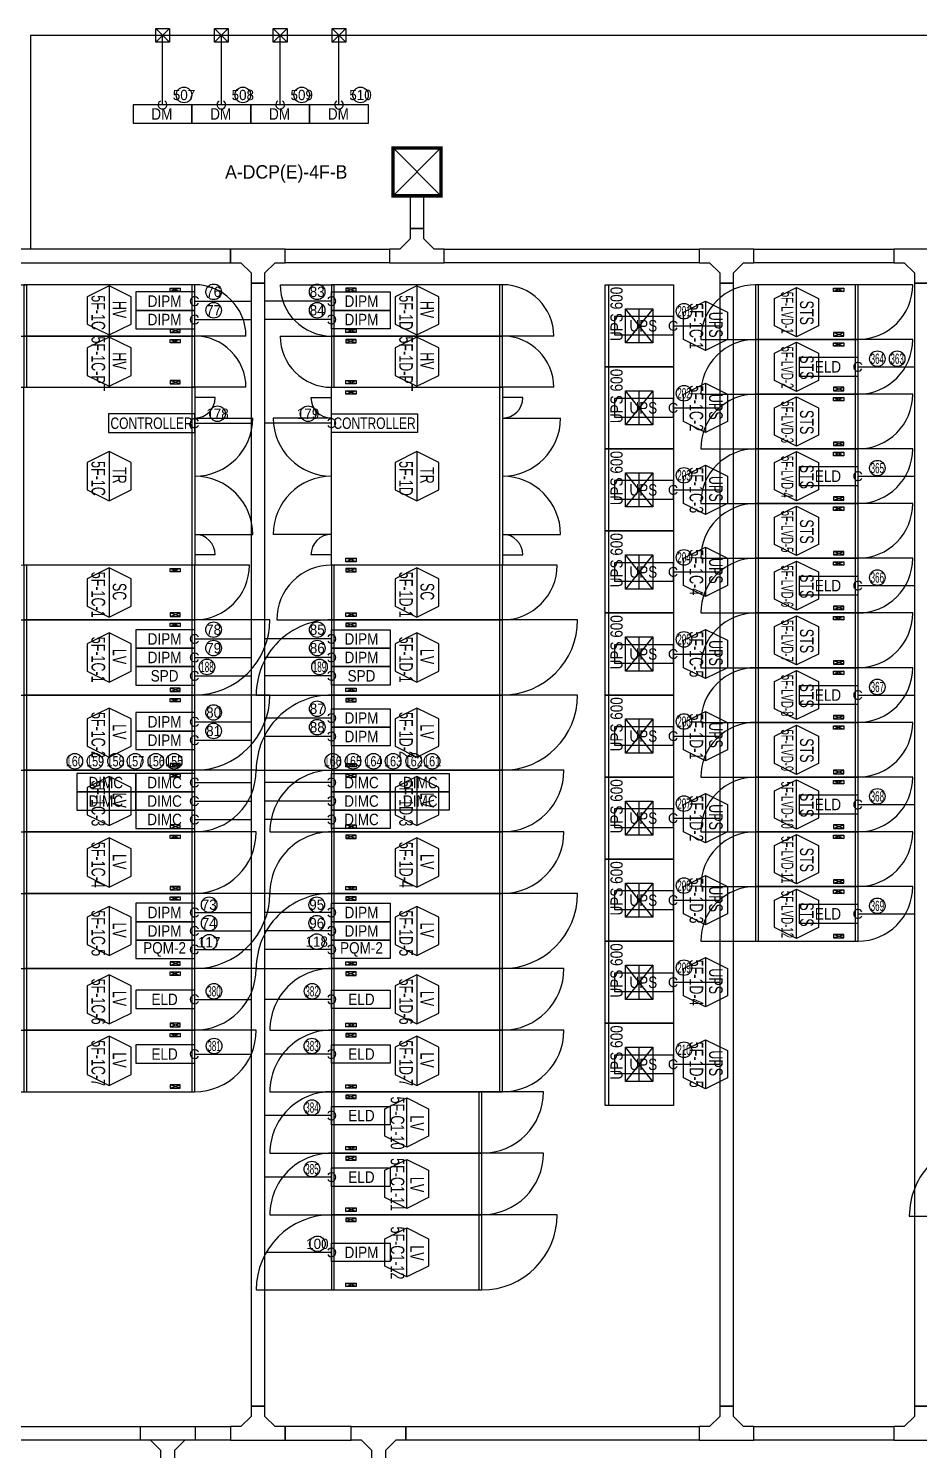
# Model space of a CAD drawing. Header units: millimetres. Extents: x 89450 to 753248, y -530175 to 1209785.
# Drawn here: x 144623 to 157654, y 481857 to 502653 of the extents above; entities that cross this region are included whole.
import ezdxf
from ezdxf.enums import TextEntityAlignment as Align

# ---------------------------------------------------------------- set-up
doc = ezdxf.new("R2010")
doc.units = ezdxf.units.MM
doc.header["$LTSCALE"] = 150
for name, color, linetype in [('------00 Switch Gear', 3, 'Continuous'), ('------00 Switch Gear_Number', 1, 'Continuous'), ('-----29 Indicator', 1, 'Continuous'), ('-----99 EPMS CABLE DUCT', 4, 'Continuous'), ('-----99 EPMS CONDUIT', 4, 'Continuous'), ('-----99 EPMS DEVICE', 3, 'Continuous'), ('-----99 EPMS PNL', 6, 'Continuous')]:
    doc.layers.add(name, color=color, linetype=linetype)
doc.layers.add('NOPLOT', color=191, linetype='Continuous', plot=False)
doc.styles.add('ELEC', font='')
doc.styles.get('ELEC').set_extended_font_data('Dotum')

# ---------------------------------------------------------------- blocks, each defined once
blk = doc.blocks.new('750X2500')
at = {"layer": '------00 Switch Gear', "color": 161}
for p, q in [((-3250, 750), (-2458, 750)), ((-2460, 750), (-2460, 0)), ((-210, 700), (-360, 650)), ((-360, 700), (-210, 650)), ((-40, 750), (-40, 0)), ((-210, 50), (-360, 100)), ((-360, 50), (-210, 100)), ((750, 0), (-42, 0))]:
    blk.add_line(p, q, dxfattribs=at)
for points in [[(-2500, 750), (-2500, 0), (0, 0), (0, 750)], [(-360, 700), (-210, 700), (-210, 650), (-360, 650)], [(-360, 50), (-210, 50), (-210, 100), (-360, 100)]]:
    blk.add_lwpolyline(points, close=True, dxfattribs=at)
for centre, start, end in [((-2500, 750), 180, 270), ((0, 0), 0, 90)]:
    blk.add_arc(centre, 750, start, end, dxfattribs=at)
blk = doc.blocks.new('800X2500')
at = {"layer": '------00 Switch Gear', "color": 161}
for p, q in [((-2460, 800), (-2460, 0)), ((-210, 750), (-360, 700)), ((-360, 750), (-210, 700)), ((800, 800), (-42, 800)), ((-40, 800), (-40, 0)), ((-3300, 0), (-2458, 0)), ((-210, 50), (-360, 100)), ((-360, 50), (-210, 100))]:
    blk.add_line(p, q, dxfattribs=at)
for points in [[(-2500, 800), (-2500, 0), (0, 0), (0, 800)], [(-360, 750), (-210, 750), (-210, 700), (-360, 700)], [(-360, 50), (-210, 50), (-210, 100), (-360, 100)]]:
    blk.add_lwpolyline(points, close=True, dxfattribs=at)
for centre, start, end in [((-2500, 0), 90, 180), ((0, 800), 270, 0)]:
    blk.add_arc(centre, 800, start, end, dxfattribs=at)
blk = doc.blocks.new('1100X2500')
at = {"layer": '------00 Switch Gear', "color": 161}
for p, q in [((-2460, 1100), (-2460, 0)), ((-210, 1050), (-360, 1000)), ((-360, 1050), (-210, 1000)), ((1100, 1100), (-42, 1100)), ((-40, 1100), (-40, 0)), ((-3600, 0), (-2458, 0)), ((-210, 50), (-360, 100)), ((-360, 50), (-210, 100))]:
    blk.add_line(p, q, dxfattribs=at)
at = {"layer": '------00 Switch Gear', "color": 161, "elevation": 0}
for points in [[(-2500, 1100), (-2500, 0), (0, 0), (0, 1100)], [(-360, 1050), (-210, 1050), (-210, 1000), (-360, 1000)], [(-360, 50), (-210, 50), (-210, 100), (-360, 100)]]:
    blk.add_lwpolyline(points, close=True, dxfattribs=at)
at = {"layer": '------00 Switch Gear', "color": 161}
for centre, start, end in [((-2500, 0), 90, 180), ((0, 1100), 270, 0)]:
    blk.add_arc(centre, 1100, start, end, dxfattribs=at)
blk = doc.blocks.new('900X2500')
at = {"layer": '------00 Switch Gear', "color": 161}
for p, q in [((-2460, 900), (-2460, 0)), ((-210, 850), (-360, 800)), ((-360, 850), (-210, 800)), ((900, 900), (-42, 900)), ((-40, 900), (-40, 0)), ((-3400, 0), (-2458, 0)), ((-210, 50), (-360, 100)), ((-360, 50), (-210, 100))]:
    blk.add_line(p, q, dxfattribs=at)
at = {"layer": '------00 Switch Gear', "color": 161, "elevation": 0}
for points in [[(-2500, 900), (-2500, 0), (0, 0), (0, 900)], [(-360, 850), (-210, 850), (-210, 800), (-360, 800)], [(-360, 50), (-210, 50), (-210, 100), (-360, 100)]]:
    blk.add_lwpolyline(points, close=True, dxfattribs=at)
at = {"layer": '------00 Switch Gear', "color": 161}
for centre, start, end in [((-2500, 0), 90, 180), ((0, 900), 270, 0)]:
    blk.add_arc(centre, 900, start, end, dxfattribs=at)
blk = doc.blocks.new('UPS 600kV')
at = {"layer": '------00 Switch Gear', "color": 161}
blk.add_line((800, 850), (-402, 850), dxfattribs=at)
blk.add_lwpolyline([(798, -100), (-402, -100), (-402, 900), (798, 900)], close=True, dxfattribs=at)
at = {"layer": 'NOPLOT', "color": 161}
for p, q in [((-52, 199), (448, 601)), ((448, 199), (-52, 601)), ((-52, 400), (448, 400))]:
    blk.add_line(p, q, dxfattribs=at)
blk.add_lwpolyline([(448, 601), (448, 199), (-52, 199), (-52, 601)], close=True, dxfattribs=at)
at = {"layer": 'NOPLOT', "color": 161, "style": 'ELEC', "width": 0.85}
blk.add_text('UPS 600', height=178.2, dxfattribs=at).set_placement((-26, 731), align=Align.MIDDLE_LEFT)
blk = doc.blocks.new('800x1200')
at = {"layer": '------00 Switch Gear', "color": 161}
for p, q in [((-1460, 0), (-1460, 800)), ((-1290, 750), (-1140, 700)), ((-1140, 750), (-1290, 700)), ((800, 800), (-42, 800)), ((-40, 0), (-40, 800)), ((-2300, 0), (-1458, 0)), ((-1290, 50), (-1140, 100)), ((-1140, 50), (-1290, 100))]:
    blk.add_line(p, q, dxfattribs=at)
for points in [[(0, 0), (0, 800), (-1500, 800), (-1500, 0)], [(-1140, 750), (-1290, 750), (-1290, 700), (-1140, 700)], [(-1140, 50), (-1290, 50), (-1290, 100), (-1140, 100)]]:
    blk.add_lwpolyline(points, close=True, dxfattribs=at)
for centre, start, end in [((-1500, 0), 90, 180), ((0, 800), 270, 0)]:
    blk.add_arc(centre, 800, start, end, dxfattribs=at)
blk = doc.blocks.new('1100x2200')
at = {"layer": '------00 Switch Gear', "color": 161}
for p, q in [((-2160, 0), (-2160, 1100)), ((-1990, 1050), (-1840, 1000)), ((-1840, 1050), (-1990, 1000)), ((1100, 1100), (-42, 1100)), ((-40, 0), (-40, 1100)), ((-3300, 0), (-2158, 0)), ((-1990, 50), (-1840, 100)), ((-1840, 50), (-1990, 100))]:
    blk.add_line(p, q, dxfattribs=at)
at = {"layer": '------00 Switch Gear', "color": 161, "elevation": 0}
for points in [[(0, 0), (0, 1100), (-2200, 1100), (-2200, 0)], [(-1840, 1050), (-1990, 1050), (-1990, 1000), (-1840, 1000)], [(-1840, 50), (-1990, 50), (-1990, 100), (-1840, 100)]]:
    blk.add_lwpolyline(points, close=True, dxfattribs=at)
at = {"layer": '------00 Switch Gear', "color": 161}
for centre, start, end in [((-2200, 0), 90, 180), ((0, 1100), 270, 0)]:
    blk.add_arc(centre, 1100, start, end, dxfattribs=at)
blk = doc.blocks.new('900x2200')
at = {"layer": '------00 Switch Gear', "color": 161}
for p, q in [((-2160, 900), (-2160, 0)), ((-210, 850), (-360, 800)), ((-360, 850), (-210, 800)), ((900, 900), (-42, 900)), ((-40, 900), (-40, 0)), ((-3100, 0), (-2158, 0)), ((-210, 50), (-360, 100)), ((-360, 50), (-210, 100))]:
    blk.add_line(p, q, dxfattribs=at)
for points in [[(-2200, 900), (-2200, 0), (0, 0), (0, 900)], [(-360, 850), (-210, 850), (-210, 800), (-360, 800)], [(-360, 50), (-210, 50), (-210, 100), (-360, 100)]]:
    blk.add_lwpolyline(points, close=True, dxfattribs=at)
for centre, start, end in [((-2200, 0), 90, 180), ((0, 900), 270, 0)]:
    blk.add_arc(centre, 900, start, end, dxfattribs=at)
blk = doc.blocks.new('zw$32E')
for p, q in [((100, 0), (0, 0)), ((0, 0), (0, -400)), ((100, -75), (100, 0)), ((175, -150), (100, -75)), ((250, -150), (175, -150)), ((250, -250), (250, -150)), ((100, -325), (175, -250)), ((175, -250), (250, -250)), ((0, -400), (100, -400)), ((100, -400), (100, -325))]:
    blk.add_line(p, q)

msp = doc.modelspace()

# ---------------------------------------------------------------- linework, layer by layer
at = {"layer": '------00 Switch Gear', "color": 161}
for p, q in [((147014, 497405), (147014, 494805)), ((147354, 497255), (147054, 497255)), ((148754, 497255), (149054, 497255)), ((149414, 497305), (149264, 497355)), ((149414, 497355), (149264, 497305)), ((151514, 494805), (151514, 497405)), ((151854, 497255), (151554, 497255)), ((147054, 496955), (147904, 496955)), ((149054, 496955), (148204, 496955)), ((151554, 496955), (152404, 496955)), ((147054, 495255), (147904, 495255)), ((149054, 495255), (148204, 495255)), ((151554, 495255), (152404, 495255)), ((147354, 494955), (147054, 494955)), ((149054, 494955), (148754, 494955)), ((151554, 494955), (151854, 494955)), ((149414, 494855), (149264, 494905)), ((149414, 494905), (149264, 494855))]:
    msp.add_line(p, q, dxfattribs=at)
for points in [[(147054, 497405), (147054, 494805), (144554, 494805), (144554, 497405)], [(149054, 494805), (149054, 497405), (151554, 497405), (151554, 494805)], [(149264, 497305), (149264, 497355), (149414, 497355), (149414, 497305)], [(149264, 494855), (149264, 494905), (149414, 494905), (149414, 494855)]]:
    msp.add_lwpolyline(points, close=True, dxfattribs=at)
for centre, radius, start, end in [((147054, 497255), 300, 270, 0), ((149054, 497255), 300, 180, 270), ((151554, 497255), 300, 270, 0), ((147054, 496955), 850, 270, 0), ((149054, 496955), 850, 180, 270), ((151554, 496955), 850, 270, 0), ((147054, 495255), 850, 0, 90), ((149054, 495255), 850, 90, 180), ((151554, 495255), 850, 0, 90), ((147054, 494955), 300, 0, 90), ((149054, 494955), 300, 90, 180), ((151554, 494955), 300, 0, 90)]:
    msp.add_arc(centre, radius, start, end, dxfattribs=at)
at = {"layer": '------00 Switch Gear_Number', "color": 1}
for points in [[(145804, 498890), (145804, 498170), (146124, 498330), (146124, 498730), (145804, 498890), (145484, 498730), (145484, 498330), (145804, 498170)], [(150304, 498890), (150304, 498170), (150624, 498330), (150624, 498730), (150304, 498890), (149984, 498730), (149984, 498330), (150304, 498170)], [(154524, 498665), (154524, 497945), (154204, 498105), (154204, 498505), (154524, 498665), (154844, 498505), (154844, 498105), (154524, 497945)], [(145804, 498140), (145804, 497420), (146124, 497580), (146124, 497980), (145804, 498140), (145484, 497980), (145484, 497580), (145804, 497420)], [(150304, 498140), (150304, 497420), (150624, 497580), (150624, 497980), (150304, 498140), (149984, 497980), (149984, 497580), (150304, 497420)], [(154524, 497465), (154524, 496745), (154204, 496905), (154204, 497305), (154524, 497465), (154844, 497305), (154844, 496905), (154524, 496745)], [(145804, 496465), (145804, 495745), (146124, 495905), (146124, 496305), (145804, 496465), (145484, 496305), (145484, 495905), (145804, 495745)], [(150304, 496465), (150304, 495745), (150624, 495905), (150624, 496305), (150304, 496465), (149984, 496305), (149984, 495905), (150304, 495745)], [(154524, 496265), (154524, 495545), (154204, 495705), (154204, 496105), (154524, 496265), (154844, 496105), (154844, 495705), (154524, 495545)], [(154524, 495065), (154524, 494345), (154204, 494505), (154204, 494905), (154524, 495065), (154844, 494905), (154844, 494505), (154524, 494345)], [(145804, 494765), (145804, 494045), (146124, 494205), (146124, 494605), (145804, 494765), (145484, 494605), (145484, 494205), (145804, 494045)], [(150304, 494765), (150304, 494045), (150624, 494205), (150624, 494605), (150304, 494765), (149984, 494605), (149984, 494205), (150304, 494045)], [(145804, 493815), (145804, 493095), (146124, 493255), (146124, 493655), (145804, 493815), (145484, 493655), (145484, 493255), (145804, 493095)], [(150304, 493815), (150304, 493095), (150624, 493255), (150624, 493655), (150304, 493815), (149984, 493655), (149984, 493255), (150304, 493095)], [(154524, 493865), (154524, 493145), (154204, 493305), (154204, 493705), (154524, 493865), (154844, 493705), (154844, 493305), (154524, 493145)], [(145804, 492715), (145804, 491995), (146124, 492155), (146124, 492555), (145804, 492715), (145484, 492555), (145484, 492155), (145804, 491995)], [(150304, 492715), (150304, 491995), (150624, 492155), (150624, 492555), (150304, 492715), (149984, 492555), (149984, 492155), (150304, 491995)], [(154524, 492665), (154524, 491945), (154204, 492105), (154204, 492505), (154524, 492665), (154844, 492505), (154844, 492105), (154524, 491945)], [(145804, 491715), (145804, 490995), (146124, 491155), (146124, 491555), (145804, 491715), (145484, 491555), (145484, 491155), (145804, 490995)], [(150304, 491715), (150304, 490995), (150624, 491155), (150624, 491555), (150304, 491715), (149984, 491555), (149984, 491155), (150304, 490995)], [(154524, 491465), (154524, 490745), (154204, 490905), (154204, 491305), (154524, 491465), (154844, 491305), (154844, 490905), (154524, 490745)], [(145804, 490815), (145804, 490095), (146124, 490255), (146124, 490655), (145804, 490815), (145484, 490655), (145484, 490255), (145804, 490095)], [(150304, 490815), (150304, 490095), (150624, 490255), (150624, 490655), (150304, 490815), (149984, 490655), (149984, 490255), (150304, 490095)], [(154524, 490265), (154524, 489545), (154204, 489705), (154204, 490105), (154524, 490265), (154844, 490105), (154844, 489705), (154524, 489545)], [(145804, 489815), (145804, 489095), (146124, 489255), (146124, 489655), (145804, 489815), (145484, 489655), (145484, 489255), (145804, 489095)], [(150304, 489815), (150304, 489095), (150624, 489255), (150624, 489655), (150304, 489815), (149984, 489655), (149984, 489255), (150304, 489095)], [(154524, 489065), (154524, 488345), (154204, 488505), (154204, 488905), (154524, 489065), (154844, 488905), (154844, 488505), (154524, 488345)], [(145804, 488815), (145804, 488095), (146124, 488255), (146124, 488655), (145804, 488815), (145484, 488655), (145484, 488255), (145804, 488095)], [(150304, 488815), (150304, 488095), (150624, 488255), (150624, 488655), (150304, 488815), (149984, 488655), (149984, 488255), (150304, 488095)], [(145804, 487915), (145804, 487195), (146124, 487355), (146124, 487755), (145804, 487915), (145484, 487755), (145484, 487355), (145804, 487195)], [(150304, 487915), (150304, 487195), (150624, 487355), (150624, 487755), (150304, 487915), (149984, 487755), (149984, 487355), (150304, 487195)], [(154524, 487865), (154524, 487145), (154204, 487305), (154204, 487705), (154524, 487865), (154844, 487705), (154844, 487305), (154524, 487145)]]:
    msp.add_lwpolyline(points, dxfattribs=at)
at = {"layer": '------00 Switch Gear_Number', "elevation": 0}
for points in [[(155854, 498145), (155854, 498865), (156174, 498705), (156174, 498305), (155854, 498145), (155534, 498305), (155534, 498705), (155854, 498865)], [(155854, 497345), (155854, 498065), (156174, 497905), (156174, 497505), (155854, 497345), (155534, 497505), (155534, 497905), (155854, 498065)], [(155854, 496545), (155854, 497265), (156174, 497105), (156174, 496705), (155854, 496545), (155534, 496705), (155534, 497105), (155854, 497265)], [(155854, 495745), (155854, 496465), (156174, 496305), (156174, 495905), (155854, 495745), (155534, 495905), (155534, 496305), (155854, 496465)], [(155854, 494945), (155854, 495665), (156174, 495505), (156174, 495105), (155854, 494945), (155534, 495105), (155534, 495505), (155854, 495665)], [(155854, 494145), (155854, 494865), (156174, 494705), (156174, 494305), (155854, 494145), (155534, 494305), (155534, 494705), (155854, 494865)], [(155854, 493345), (155854, 494065), (156174, 493905), (156174, 493505), (155854, 493345), (155534, 493505), (155534, 493905), (155854, 494065)], [(155854, 492545), (155854, 493265), (156174, 493105), (156174, 492705), (155854, 492545), (155534, 492705), (155534, 493105), (155854, 493265)], [(155854, 491745), (155854, 492465), (156174, 492305), (156174, 491905), (155854, 491745), (155534, 491905), (155534, 492305), (155854, 492465)], [(155854, 490945), (155854, 491665), (156174, 491505), (156174, 491105), (155854, 490945), (155534, 491105), (155534, 491505), (155854, 491665)], [(155854, 490145), (155854, 490865), (156174, 490705), (156174, 490305), (155854, 490145), (155534, 490305), (155534, 490705), (155854, 490865)], [(155854, 489345), (155854, 490065), (156174, 489905), (156174, 489505), (155854, 489345), (155534, 489505), (155534, 489905), (155854, 490065)]]:
    msp.add_lwpolyline(points, dxfattribs=at)
at = {"layer": '------00 Switch Gear_Number'}
for points in [[(150154, 486295), (150154, 487015), (150474, 486855), (150474, 486455), (150154, 486295), (149834, 486455), (149834, 486855), (150154, 487015)], [(150154, 485395), (150154, 486115), (150474, 485955), (150474, 485555), (150154, 485395), (149834, 485555), (149834, 485955), (150154, 486115)], [(150154, 484395), (150154, 485115), (150474, 484955), (150474, 484555), (150154, 484395), (149834, 484555), (149834, 484955), (150154, 485115)]]:
    msp.add_lwpolyline(points, dxfattribs=at)
at = {"layer": '-----29 Indicator'}
for centre in [(146898, 501680), (147758, 501680), (148619, 501680), (149479, 501680), (147332, 498801, 0), (148845, 498801, 0), (147332, 498532, 0), (148845, 498532, 0), (154209, 498518, 0), (157036, 497823, 0), (157326, 497823, 0), (154209, 497318, 0), (147388, 497019, 0), (148712, 497019, 0), (154209, 496118, 0), (157036, 496223, 0), (154209, 494918, 0), (157036, 494623, 0), (147331, 493861, 0), (148846, 493861, 0), (147331, 493591, 0), (148846, 493591, 0), (154209, 493718, 0), (147234, 493316, 0), (148879, 493316, 0), (157036, 493023, 0), (147331, 492650, 0), (148846, 492705, 0), (147331, 492380, 0), (148846, 492435, 0), (154209, 492518, 0), (145301, 491937, 0), (145598, 491937, 0), (145897, 491937, 0), (146183, 491937, 0), (146486, 491937, 0), (146754, 491937, 0), (149073, 491937, 0), (149369, 491937, 0), (149668, 491937, 0), (149955, 491937, 0), (150257, 491937, 0), (150526, 491937, 0), (154209, 491318, 0), (157036, 491423, 0), (154209, 490118, 0), (147266, 489839, 0), (148839, 489839, 0), (157036, 489823, 0), (147266, 489569, 0), (148839, 489569, 0), (147266, 489290, 0), (148839, 489299, 0), (154209, 488918, 0), (147336, 488573, 0), (148771, 488573, 0), (147338, 487773, 0), (148769, 487773, 0), (154209, 487718, 0), (148769, 486873, 0), (148769, 485973, 0), (148848, 484880, 0)]:
    msp.add_circle(centre, 114, dxfattribs=at)
at = {"layer": '-----99 EPMS CABLE DUCT'}
for q in [(169349, 502553), (144653, 499427)]:
    msp.add_line((144653, 502553), q, dxfattribs=at)
at = {"layer": '-----99 EPMS CABLE DUCT', "elevation": 0}
for points in [[(150404, 500205), (150204, 500205), (150204, 499727), (150404, 499727)], [(147579, 499427), (140204, 499427), (140204, 499227), (147579, 499227)], [(148379, 499427), (149904, 499427), (149904, 499227), (148379, 499227)], [(150704, 499427), (154431, 499427), (154431, 499227), (150704, 499227)], [(155231, 499427), (157279, 499427), (157279, 499227), (155231, 499227)], [(148079, 498927), (147879, 498927), (147879, 482507), (148079, 482507)], [(154931, 498927), (154731, 498927), (154731, 482507), (154931, 482507)], [(157779, 498927), (157579, 498927), (157579, 482507), (157779, 482507)], [(143819, 482207), (147579, 482207), (147579, 482007), (143819, 482007)], [(149344, 482207), (148379, 482207), (148379, 482007), (149344, 482007)], [(150144, 482207), (154431, 482207), (154431, 482007), (150144, 482007)], [(155231, 482207), (157279, 482207), (157279, 482007), (155231, 482007)]]:
    msp.add_lwpolyline(points, close=True, dxfattribs=at)
at = {"layer": '-----99 EPMS CONDUIT'}
for p, q in [((146684, 502653), (146484, 502453)), ((146484, 502653), (146684, 502453)), ((147544, 502653), (147344, 502453)), ((147344, 502653), (147544, 502453)), ((148404, 502653), (148204, 502453)), ((148204, 502653), (148404, 502453)), ((149264, 502653), (149064, 502453)), ((149064, 502653), (149264, 502453)), ((146584, 501536), (146584, 502553)), ((147444, 501536), (147444, 502553)), ((148304, 501536), (148304, 502553)), ((149164, 501536), (149164, 502553)), ((147054, 498665), (147879, 498665)), ((149054, 498665), (148079, 498665)), ((147054, 498395), (147879, 498395)), ((149054, 498395), (148079, 498395)), ((154054, 498305), (154731, 498305)), ((156754, 497705), (157579, 497705)), ((154054, 497105), (154731, 497105)), ((147054, 496880), (147879, 496880, 0)), ((149054, 496880), (148079, 496880, 0)), ((156754, 496105), (157579, 496105)), ((154054, 495905), (154731, 495905)), ((154054, 494705), (154731, 494705)), ((156754, 494505), (157579, 494505)), ((147054, 493725), (147878, 493725)), ((149054, 493725), (148079, 493725)), ((154054, 493505), (154731, 493505)), ((147054, 493455), (147878, 493455)), ((149054, 493455), (148079, 493455)), ((147054, 493185), (147878, 493185)), ((149054, 493185), (148079, 493185)), ((156754, 492905), (157579, 492905)), ((147054, 492513), (147878, 492513)), ((149054, 492568), (148079, 492568)), ((147054, 492244), (147878, 492244)), ((149054, 492299), (148079, 492299)), ((154054, 492305), (154731, 492305)), ((147054, 491625), (147878, 491625)), ((149054, 491625), (148079, 491625)), ((147054, 491355), (147878, 491355)), ((149054, 491355), (148079, 491355)), ((156754, 491305), (157579, 491305)), ((147054, 491085), (147878, 491085)), ((149054, 491085), (148079, 491085)), ((154054, 491105), (154731, 491105)), ((154054, 489905), (154731, 489905)), ((147054, 489725), (147879, 489725)), ((149054, 489725), (148079, 489725)), ((156754, 489705), (157579, 489705)), ((147054, 489455), (147879, 489455)), ((149054, 489455), (148079, 489455)), ((147054, 489185), (147879, 489185)), ((149054, 489185), (148079, 489185)), ((154054, 488705), (154731, 488705)), ((147054, 488455), (147879, 488455)), ((149054, 488455), (148079, 488455)), ((147054, 487655), (147879, 487655)), ((149054, 487655), (148079, 487655)), ((154054, 487505), (154731, 487505)), ((149054, 486755), (148079, 486755)), ((149054, 485855), (148079, 485855)), ((149054, 484755), (148104, 484755))]:
    msp.add_line(p, q, dxfattribs=at)
for points in [[(146484, 502653), (146684, 502653), (146684, 502453), (146484, 502453)], [(147344, 502653), (147544, 502653), (147544, 502453), (147344, 502453)], [(148204, 502653), (148404, 502653), (148404, 502453), (148204, 502453)], [(149064, 502653), (149264, 502653), (149264, 502453), (149064, 502453)]]:
    msp.add_lwpolyline(points, close=True, dxfattribs=at)
for centre, start, end in [((146584, 501536), 120, 60), ((147444, 501536), 120, 60), ((148304, 501536), 120, 60), ((149164, 501536), 120, 60), ((147054, 498665), 30, 330), ((149054, 498665), 210, 150), ((147054, 498395), 30, 330), ((149054, 498395), 210, 150), ((154054, 498305), 30, 330), ((156754, 497705), 30, 330), ((154054, 497105), 30, 330), ((147054, 496880), 30, 330), ((149054, 496880), 210, 150), ((156754, 496105), 30, 330), ((154054, 495905), 30, 330), ((154054, 494705), 30, 330), ((156754, 494505), 30, 330), ((147054, 493725), 30, 330), ((149054, 493725), 210, 150), ((147054, 493455), 30, 330), ((149054, 493455), 210, 150), ((154054, 493505), 30, 330), ((147054, 493185), 30, 330), ((149054, 493185), 210, 150), ((156754, 492905), 30, 330), ((147054, 492513), 30, 330), ((149054, 492568), 210, 150), ((147054, 492244), 30, 330), ((149054, 492299), 210, 150), ((154054, 492305), 30, 330), ((147054, 491625), 30, 330), ((149054, 491625), 210, 150), ((147054, 491355), 30, 330), ((149054, 491355), 210, 150), ((156754, 491305), 30, 330), ((147054, 491085), 30, 330), ((149054, 491085), 210, 150), ((154054, 491105), 30, 330), ((154054, 489905), 30, 330), ((147054, 489725), 30, 330), ((149054, 489725), 210, 150), ((156754, 489705), 30, 330), ((147054, 489455), 30, 330), ((149054, 489455), 210, 150), ((147054, 489185), 30, 330), ((149054, 489185), 210, 150), ((154054, 488705), 30, 330), ((147054, 488455), 30, 330), ((149054, 488455), 210, 150), ((147054, 487655), 30, 330), ((149054, 487655), 210, 150), ((154054, 487505), 30, 330), ((149054, 486755), 210, 150), ((149054, 485855), 210, 150), ((149054, 484755), 210, 150)]:
    msp.add_arc(centre, 63.8, start, end, dxfattribs=at)
at = {"layer": '-----99 EPMS DEVICE', "color": 2}
for points in [[(147014, 501536), (146154, 501536), (146154, 501267), (147014, 501267)], [(147874, 501536), (147014, 501536), (147014, 501267), (147874, 501267)], [(148734, 501536), (147874, 501536), (147874, 501267), (148734, 501267)], [(149594, 501536), (148734, 501536), (148734, 501267), (149594, 501267)], [(147054, 488590), (146193, 488590), (146193, 488320), (147054, 488320)], [(147054, 487790), (146193, 487790), (146193, 487520), (147054, 487520)]]:
    msp.add_lwpolyline(points, close=True, dxfattribs=at)
at = {"layer": '-----99 EPMS DEVICE'}
for points in [[(147054, 498800), (146193, 498800), (146193, 498530), (147054, 498530)], [(149054, 498800), (149914, 498800), (149914, 498530), (149054, 498530)], [(147054, 498530), (146193, 498530), (146193, 498260), (147054, 498260)], [(149054, 498530), (149914, 498530), (149914, 498260), (149054, 498260)], [(154054, 498440), (153193, 498440), (153193, 498170), (154054, 498170)], [(154054, 497240), (153193, 497240), (153193, 496970), (154054, 496970)], [(147054, 497015), (145793, 497015), (145793, 496745), (147054, 496745)], [(149054, 497015), (150314, 497015), (150314, 496745), (149054, 496745)], [(154054, 496040), (153193, 496040), (153193, 495770), (154054, 495770)], [(154054, 494840), (153193, 494840), (153193, 494570), (154054, 494570)], [(147054, 493860), (146193, 493860), (146193, 493590), (147054, 493590)], [(149054, 493860), (149914, 493860), (149914, 493590), (149054, 493590)], [(147054, 493590), (146193, 493590), (146193, 493320), (147054, 493320)], [(149054, 493590), (149914, 493590), (149914, 493320), (149054, 493320)], [(154054, 493640), (153193, 493640), (153193, 493370), (154054, 493370)], [(147054, 493320), (146193, 493320), (146193, 493051), (147054, 493051)], [(149054, 493320), (149914, 493320), (149914, 493051), (149054, 493051)], [(149054, 492703), (149914, 492703), (149914, 492434), (149054, 492434)], [(147054, 492648), (146193, 492648), (146193, 492379), (147054, 492379)], [(147054, 492379), (146193, 492379), (146193, 492109), (147054, 492109)], [(149054, 492434), (149914, 492434), (149914, 492164), (149054, 492164)], [(154054, 492440), (153193, 492440), (153193, 492170), (154054, 492170)], [(146193, 491760), (145333, 491760), (145333, 491490), (146193, 491490)], [(147054, 491760), (146193, 491760), (146193, 491490), (147054, 491490)], [(149054, 491760), (149914, 491760), (149914, 491490), (149054, 491490)], [(149914, 491760), (150774, 491760), (150774, 491490), (149914, 491490)], [(146193, 491490), (145333, 491490), (145333, 491220), (146193, 491220)], [(147054, 491490), (146193, 491490), (146193, 491220), (147054, 491220)], [(149054, 491490), (149914, 491490), (149914, 491220), (149054, 491220)], [(149914, 491490), (150774, 491490), (150774, 491220), (149914, 491220)], [(147054, 491220), (146193, 491220), (146193, 490951), (147054, 490951)], [(149054, 491220), (149914, 491220), (149914, 490951), (149054, 490951)], [(154054, 491240), (153193, 491240), (153193, 490970), (154054, 490970)], [(154054, 490040), (153193, 490040), (153193, 489770), (154054, 489770)], [(147054, 489860), (146193, 489860), (146193, 489590), (147054, 489590)], [(147054, 489590), (146193, 489590), (146193, 489320), (147054, 489320)], [(147054, 489320), (146193, 489320), (146193, 489051), (147054, 489051)], [(154054, 488840), (153193, 488840), (153193, 488570), (154054, 488570)], [(154054, 487640), (153193, 487640), (153193, 487370), (154054, 487370)], [(149054, 484890), (149914, 484890), (149914, 484620), (149054, 484620)]]:
    msp.add_lwpolyline(points, close=True, dxfattribs=at)
at = {"layer": '-----99 EPMS DEVICE', "color": 2, "elevation": 0}
for points in [[(156754, 497840), (155893, 497840), (155893, 497570), (156754, 497570)], [(156754, 496240), (155893, 496240), (155893, 495970), (156754, 495970)], [(156754, 494640), (155893, 494640), (155893, 494370), (156754, 494370)], [(156754, 493040), (155893, 493040), (155893, 492770), (156754, 492770)], [(156754, 491440), (155893, 491440), (155893, 491170), (156754, 491170)], [(156754, 489840), (155893, 489840), (155893, 489570), (156754, 489570)], [(149054, 488590), (149914, 488590), (149914, 488320), (149054, 488320)], [(149054, 487790), (149914, 487790), (149914, 487520), (149054, 487520)], [(149054, 486890), (149914, 486890), (149914, 486620), (149054, 486620)], [(149054, 485990), (149914, 485990), (149914, 485720), (149054, 485720)]]:
    msp.add_lwpolyline(points, close=True, dxfattribs=at)
at = {"layer": '-----99 EPMS DEVICE', "elevation": 0}
for points in [[(149054, 489860), (149914, 489860), (149914, 489590), (149054, 489590)], [(149054, 489590), (149914, 489590), (149914, 489320), (149054, 489320)], [(149054, 489320), (149914, 489320), (149914, 489051), (149054, 489051)]]:
    msp.add_lwpolyline(points, close=True, dxfattribs=at)
at = {"layer": '-----99 EPMS PNL'}
for p, q in [((149954, 500905), (150654, 500205)), ((149954, 500205), (150654, 500905))]:
    msp.add_line(p, q, dxfattribs=at)
at = {"layer": '-----99 EPMS PNL', "const_width": 50, "elevation": 0}
msp.add_lwpolyline([(149954, 500905), (150654, 500905), (150654, 500205), (149954, 500205)], close=True, dxfattribs=at)
at = {"layer": '-----99 EPMS PNL', "const_width": 1}
msp.add_lwpolyline([(147307, 500374), (147307, 500735), (149478, 500735), (149478, 500374)], close=True, dxfattribs=at)

# ---------------------------------------------------------------- block references
at = {"layer": '------00 Switch Gear', "color": 161}
for name, p in [('750X2500', (147054, 498155)), ('750X2500', (147054, 497405)), ('800X2500', (147054, 494005)), ('1100X2500', (147054, 492905)), ('1100X2500', (147054, 491805)), ('900X2500', (147054, 490905)), ('900X2500', (147054, 490005)), ('1100X2500', (147054, 488905)), ('900X2500', (147054, 488005)), ('900X2500', (147054, 487105)), ('1100x2200', (151254, 484205))]:
    msp.add_blockref(name, p, dxfattribs=at)
for name, p, rotation in [('750X2500', (149054, 498905), 180), ('UPS 600kV', (153954, 498107), 89.99999999999999), ('800x1200', (155254, 498905), 180), ('750X2500', (149054, 498155), 180), ('800x1200', (155254, 498105), 180), ('UPS 600kV', (153954, 496907), 89.99999999999999), ('800x1200', (155254, 497305), 180), ('UPS 600kV', (153954, 495707), 89.99999999999999), ('800x1200', (155254, 496505), 180), ('800x1200', (155254, 495705), 180), ('UPS 600kV', (153954, 494507), 89.99999999999999), ('800X2500', (149054, 494805), 180), ('800x1200', (155254, 494905), 180), ('1100X2500', (149054, 494005), 180), ('UPS 600kV', (153954, 493307), 89.99999999999999), ('800x1200', (155254, 494105), 180), ('800x1200', (155254, 493305), 180), ('1100X2500', (149054, 492905), 180), ('UPS 600kV', (153954, 492107), 89.99999999999999), ('800x1200', (155254, 492505), 180), ('900X2500', (149054, 491805), 180), ('UPS 600kV', (153954, 490907), 89.99999999999999), ('800x1200', (155254, 491705), 180), ('900X2500', (149054, 490905), 180), ('800x1200', (155254, 490905), 180), ('UPS 600kV', (153954, 489707), 89.99999999999999), ('1100X2500', (149054, 490005), 180), ('800x1200', (155254, 490105), 180), ('UPS 600kV', (153954, 488507), 89.99999999999999), ('900X2500', (149054, 488905), 180), ('UPS 600kV', (153954, 487307), 89.99999999999999), ('900X2500', (149054, 488005), 180), ('900x2200', (149054, 487105), 180), ('1100x2200', (158604, 486385, 0), 180), ('900x2200', (149054, 486205), 180)]:
    msp.add_blockref(name, p, dxfattribs=dict(at, rotation=rotation))
at = {"layer": '-----99 EPMS CABLE DUCT', "zscale": 2}
for p, xscale, yscale, rotation in [((149904, 499227), 2, 2, 89.99999999999993), ((148379, 499427), 2, 2, 269.9999999999999), ((155231, 499427), 2, 2, 269.9999999999999), ((158079, 499427), 2, 2, 269.9999999999999), ((147579, 482007), 2, 2, 89.99999999999993), ((154431, 482007), 2, 2, 89.99999999999993), ((157279, 482007), 2, 2, 89.99999999999993), ((146260, 482207), -1.999999999999999, 1.999999999999999, 89.99999999999977), ((149344, 482207), -1.999999999999999, 1.999999999999999, 89.99999999999977)]:
    msp.add_blockref('zw$32E', p, dxfattribs=dict(at, xscale=xscale, yscale=yscale, rotation=rotation))

# ---------------------------------------------------------------- texts
at = {"layer": '------00 Switch Gear_Number', "color": 0, "style": 'ELEC'}
for s, height, width, p in [('5F-1C', 200, 0.7, (145645, 498497)), ('5F-1D', 200, 0.7, (150145, 498497)), ('5F-LVD-1', 180, 0.6, (155720, 498496)), ('HV', 200, 0.7, (145955, 498542)), ('HV', 200, 0.7, (150455, 498542)), ('5F-1C-1', 200, 0.7, (154390, 498300)), ('UPS', 200, 0.7, (154675, 498321)), ('STS', 200, 0.7, (156005, 498496)), ('5F-1C-PT', 200, 0.7, (145645, 497747)), ('5F-1D-PT', 200, 0.7, (150145, 497747)), ('HV', 200, 0.7, (145955, 497792)), ('HV', 200, 0.7, (150455, 497792)), ('5F-LVD-2', 180, 0.6, (155720, 497696)), ('STS', 200, 0.7, (156005, 497696)), ('5F-1C-2', 200, 0.7, (154390, 497100)), ('UPS', 200, 0.7, (154675, 497121)), ('5F-LVD-3', 180, 0.6, (155720, 496896)), ('STS', 200, 0.7, (156005, 496896)), ('5F-1C', 200, 0.7, (145645, 496072)), ('TR', 200, 0.7, (145955, 496117)), ('5F-1D', 200, 0.7, (150145, 496072)), ('TR', 200, 0.7, (150455, 496117)), ('5F-1C-3', 200, 0.7, (154390, 495900)), ('5F-LVD-4', 180, 0.6, (155720, 496096)), ('STS', 200, 0.7, (156005, 496096)), ('UPS', 200, 0.7, (154675, 495921)), ('5F-LVD-5', 180, 0.6, (155720, 495296)), ('STS', 200, 0.7, (156005, 495296)), ('5F-1C-4', 200, 0.7, (154390, 494700)), ('UPS', 200, 0.7, (154675, 494721)), ('5F-LVD-6', 180, 0.6, (155720, 494496)), ('5F-1C-1', 200, 0.7, (145645, 494372)), ('SC', 200, 0.7, (145955, 494417)), ('5F-1D-1', 200, 0.7, (150145, 494372)), ('SC', 200, 0.7, (150455, 494417)), ('STS', 200, 0.7, (156005, 494496)), ('5F-LVD-7', 180, 0.6, (155720, 493696)), ('5F-1C-1', 200, 0.7, (145645, 493422)), ('5F-1D-1', 200, 0.7, (150145, 493422)), ('5F-1C-5', 200, 0.7, (154390, 493500)), ('STS', 200, 0.7, (156005, 493696)), ('LV', 200, 0.7, (145955, 493467)), ('LV', 200, 0.7, (150455, 493467)), ('UPS', 200, 0.7, (154675, 493521)), ('5F-LVD-8', 180, 0.6, (155720, 492896)), ('STS', 200, 0.7, (156005, 492896)), ('5F-1C-2', 200, 0.7, (145645, 492322)), ('LV', 200, 0.7, (145955, 492367)), ('5F-1D-2', 200, 0.7, (150145, 492322)), ('LV', 200, 0.7, (150455, 492367)), ('5F-1D-1', 200, 0.7, (154390, 492300)), ('UPS', 200, 0.7, (154675, 492321)), ('5F-LVD-9', 180, 0.6, (155720, 492096)), ('STS', 200, 0.7, (156005, 492096)), ('5F-1C-3', 200, 0.7, (145645, 491322)), ('5F-1D-3', 200, 0.7, (150145, 491322)), ('5F-LVD-10', 180, 0.6, (155720, 491296)), ('LV', 200, 0.7, (145955, 491367)), ('LV', 200, 0.7, (150455, 491367)), ('5F-1D-2', 200, 0.7, (154390, 491100)), ('STS', 200, 0.7, (156005, 491296)), ('UPS', 200, 0.7, (154675, 491121)), ('5F-LVD-11', 180, 0.6, (155720, 490496)), ('5F-1C-4', 200, 0.7, (145645, 490422)), ('5F-1D-4', 200, 0.7, (150145, 490422)), ('STS', 200, 0.7, (156005, 490496)), ('LV', 200, 0.7, (145955, 490467)), ('LV', 200, 0.7, (150455, 490467)), ('5F-1D-3', 200, 0.7, (154390, 489900)), ('UPS', 200, 0.7, (154675, 489921)), ('5F-LVD-12', 180, 0.6, (155720, 489696)), ('5F-1C-5', 200, 0.7, (145645, 489422)), ('5F-1D-5', 200, 0.7, (150145, 489422)), ('STS', 200, 0.7, (156005, 489696)), ('LV', 200, 0.7, (145955, 489467)), ('LV', 200, 0.7, (150455, 489467)), ('5F-1D-4', 200, 0.7, (154390, 488700)), ('5F-1C-6', 200, 0.7, (145645, 488422)), ('5F-1D-6', 200, 0.7, (150145, 488422)), ('UPS', 200, 0.7, (154675, 488721)), ('LV', 200, 0.7, (145955, 488467)), ('LV', 200, 0.7, (150455, 488467)), ('5F-1C-7', 200, 0.7, (145645, 487522)), ('5F-1D-7', 200, 0.7, (150145, 487522)), ('5F-1D-5', 200, 0.7, (154390, 487500)), ('UPS', 200, 0.7, (154675, 487521)), ('LV', 200, 0.7, (145955, 487567)), ('LV', 200, 0.7, (150455, 487567)), ('5F-C1-10', 200, 0.7, (150020, 486646)), ('LV', 200, 0.7, (150305, 486646)), ('5F-C1-11', 200, 0.7, (150020, 485746)), ('LV', 200, 0.7, (150305, 485746)), ('5F-C1-12', 200, 0.7, (150020, 484746)), ('LV', 200, 0.7, (150305, 484746))]:
    msp.add_text(s, height=height, rotation=270, dxfattribs=dict(at, width=width)).set_placement(p, align=Align.MIDDLE_CENTER)
at = {"layer": '-----29 Indicator', "style": 'ELEC'}
for s, p in [('507', (146898, 501680)), ('508', (147758, 501680)), ('509', (148619, 501680)), ('510', (149479, 501680)), ('76', (147332, 498801, 0)), ('83', (148845, 498801, 0)), ('77', (147332, 498532, 0)), ('84', (148845, 498532, 0)), ('178', (147388, 497019, 0)), ('179', (148712, 497019, 0)), ('78', (147331, 493861, 0)), ('85', (148846, 493861, 0)), ('79', (147331, 493591, 0)), ('86', (148846, 493591, 0)), ('80', (147331, 492650, 0)), ('87', (148846, 492705, 0)), ('81', (147331, 492380, 0)), ('88', (148846, 492435, 0))]:
    msp.add_text(s, height=150, rotation=360, dxfattribs=at).set_placement(p, align=Align.MIDDLE_CENTER)
at = {"layer": '-----29 Indicator', "style": 'ELEC', "width": 0.6}
for s, p in [('201', (154209, 498518, 0)), ('364', (157036, 497823, 0)), ('363', (157326, 497823, 0)), ('202', (154209, 497318, 0)), ('203', (154209, 496118, 0)), ('365', (157036, 496223, 0)), ('204', (154209, 494918, 0)), ('366', (157036, 494623, 0)), ('205', (154209, 493718, 0)), ('367', (157036, 493023, 0)), ('206', (154209, 492518, 0)), ('368', (157036, 491423, 0)), ('207', (154209, 491318, 0)), ('208', (154209, 490118, 0)), ('369', (157036, 489823, 0)), ('209', (154209, 488918, 0)), ('380', (147336, 488573, 0)), ('382', (148771, 488573, 0)), ('381', (147338, 487773, 0)), ('383', (148769, 487773, 0)), ('210', (154209, 487718, 0)), ('384', (148769, 486873, 0)), ('385', (148769, 485973, 0))]:
    msp.add_text(s, height=150, dxfattribs=at).set_placement(p, align=Align.MIDDLE_CENTER)
at = {"layer": '-----29 Indicator', "style": 'ELEC'}
for s, width, p in [('188', 0.6, (147234, 493316, 0)), ('189', 0.6, (148879, 493316, 0)), ('160', 0.8, (145301, 491937, 0)), ('159', 0.8, (145598, 491937, 0)), ('158', 0.8, (145897, 491937, 0)), ('157', 0.8, (146183, 491937, 0)), ('156', 0.8, (146486, 491937, 0)), ('155', 0.8, (146754, 491937, 0)), ('166', 0.8, (149073, 491937, 0)), ('165', 0.8, (149369, 491937, 0)), ('164', 0.8, (149668, 491937, 0)), ('163', 0.8, (149955, 491937, 0)), ('162', 0.8, (150257, 491937, 0)), ('161', 0.8, (150526, 491937, 0))]:
    msp.add_text(s, height=150, rotation=360, dxfattribs=dict(at, width=width)).set_placement(p, align=Align.MIDDLE_CENTER)
for s, p in [('73', (147266, 489839, 0)), ('95', (148839, 489839, 0)), ('74', (147266, 489569, 0)), ('96', (148839, 489569, 0)), ('117', (147266, 489290, 0)), ('118', (148839, 489299, 0)), ('100', (148848, 484880, 0))]:
    msp.add_text(s, height=150, dxfattribs=at).set_placement(p, align=Align.MIDDLE_CENTER)
at = {"layer": '-----99 EPMS DEVICE', "color": 2, "style": 'ELEC', "width": 0.9}
for s, p in [('DM', (146574, 501402)), ('DM', (147434, 501402)), ('DM', (148295, 501402)), ('DM', (149155, 501402)), ('ELD', (156314, 497705)), ('ELD', (156314, 496105)), ('ELD', (156314, 494505)), ('ELD', (156314, 492905)), ('ELD', (156314, 491305)), ('ELD', (156314, 489705)), ('ELD', (146614, 488455)), ('ELD', (149493, 488455)), ('ELD', (146614, 487655)), ('ELD', (149493, 487655)), ('ELD', (149493, 486755)), ('ELD', (149493, 485855))]:
    msp.add_text(s, height=168, dxfattribs=at).set_placement(p, align=Align.MIDDLE)
at = {"layer": '-----99 EPMS DEVICE', "style": 'ELEC', "width": 0.9}
for s, p in [('DIPM', (146614, 498665)), ('DIPM', (149493, 498665)), ('DIPM', (146614, 498396)), ('DIPM', (149493, 498396)), ('DIPM', (146614, 493725)), ('DIPM', (149493, 493725)), ('DIPM', (146614, 493455)), ('DIPM', (149493, 493455)), ('SPD', (146614, 493186)), ('SPD', (149493, 493186)), ('DIPM', (146614, 492514)), ('DIPM', (149493, 492569)), ('DIPM', (146614, 492244)), ('DIPM', (149493, 492299)), ('DIMC', (145754, 491625)), ('DIMC', (146614, 491625)), ('DIMC', (149493, 491625)), ('DIMC', (150353, 491625)), ('DIMC', (145754, 491355)), ('DIMC', (146614, 491355)), ('DIMC', (149493, 491355)), ('DIMC', (150353, 491355)), ('DIMC', (146614, 491086)), ('DIMC', (149493, 491086))]:
    msp.add_text(s, height=168, rotation=360, dxfattribs=at).set_placement(p, align=Align.MIDDLE)
for s, p in [('UPS', (153614, 498305)), ('UPS', (153614, 497105)), ('UPS', (153614, 495905)), ('UPS', (153614, 494705)), ('UPS', (153614, 493505)), ('UPS', (153614, 492305)), ('UPS', (153614, 491105)), ('UPS', (153614, 489905)), ('DIPM', (146614, 489725)), ('DIPM', (149493, 489725)), ('DIPM', (146614, 489455)), ('DIPM', (149493, 489455)), ('PQM-2', (146614, 489186)), ('PQM-2', (149493, 489186)), ('UPS', (153614, 488705)), ('UPS', (153614, 487505)), ('DIPM', (149493, 484755))]:
    msp.add_text(s, height=168, dxfattribs=at).set_placement(p, align=Align.MIDDLE)
at = {"layer": '-----99 EPMS DEVICE', "style": 'ELEC', "width": 0.8}
for p in [(146423, 496880), (149684, 496880)]:
    msp.add_text('CONTROLLER', height=168, rotation=360, dxfattribs=at).set_placement(p, align=Align.MIDDLE_CENTER)
at = {"layer": '-----99 EPMS PNL', "style": 'ELEC'}
msp.add_text('A-DCP(E)-4F-B', height=196.83, dxfattribs=at).set_placement((148393, 500555), align=Align.MIDDLE_CENTER)

doc.saveas('drawing.dxf')
